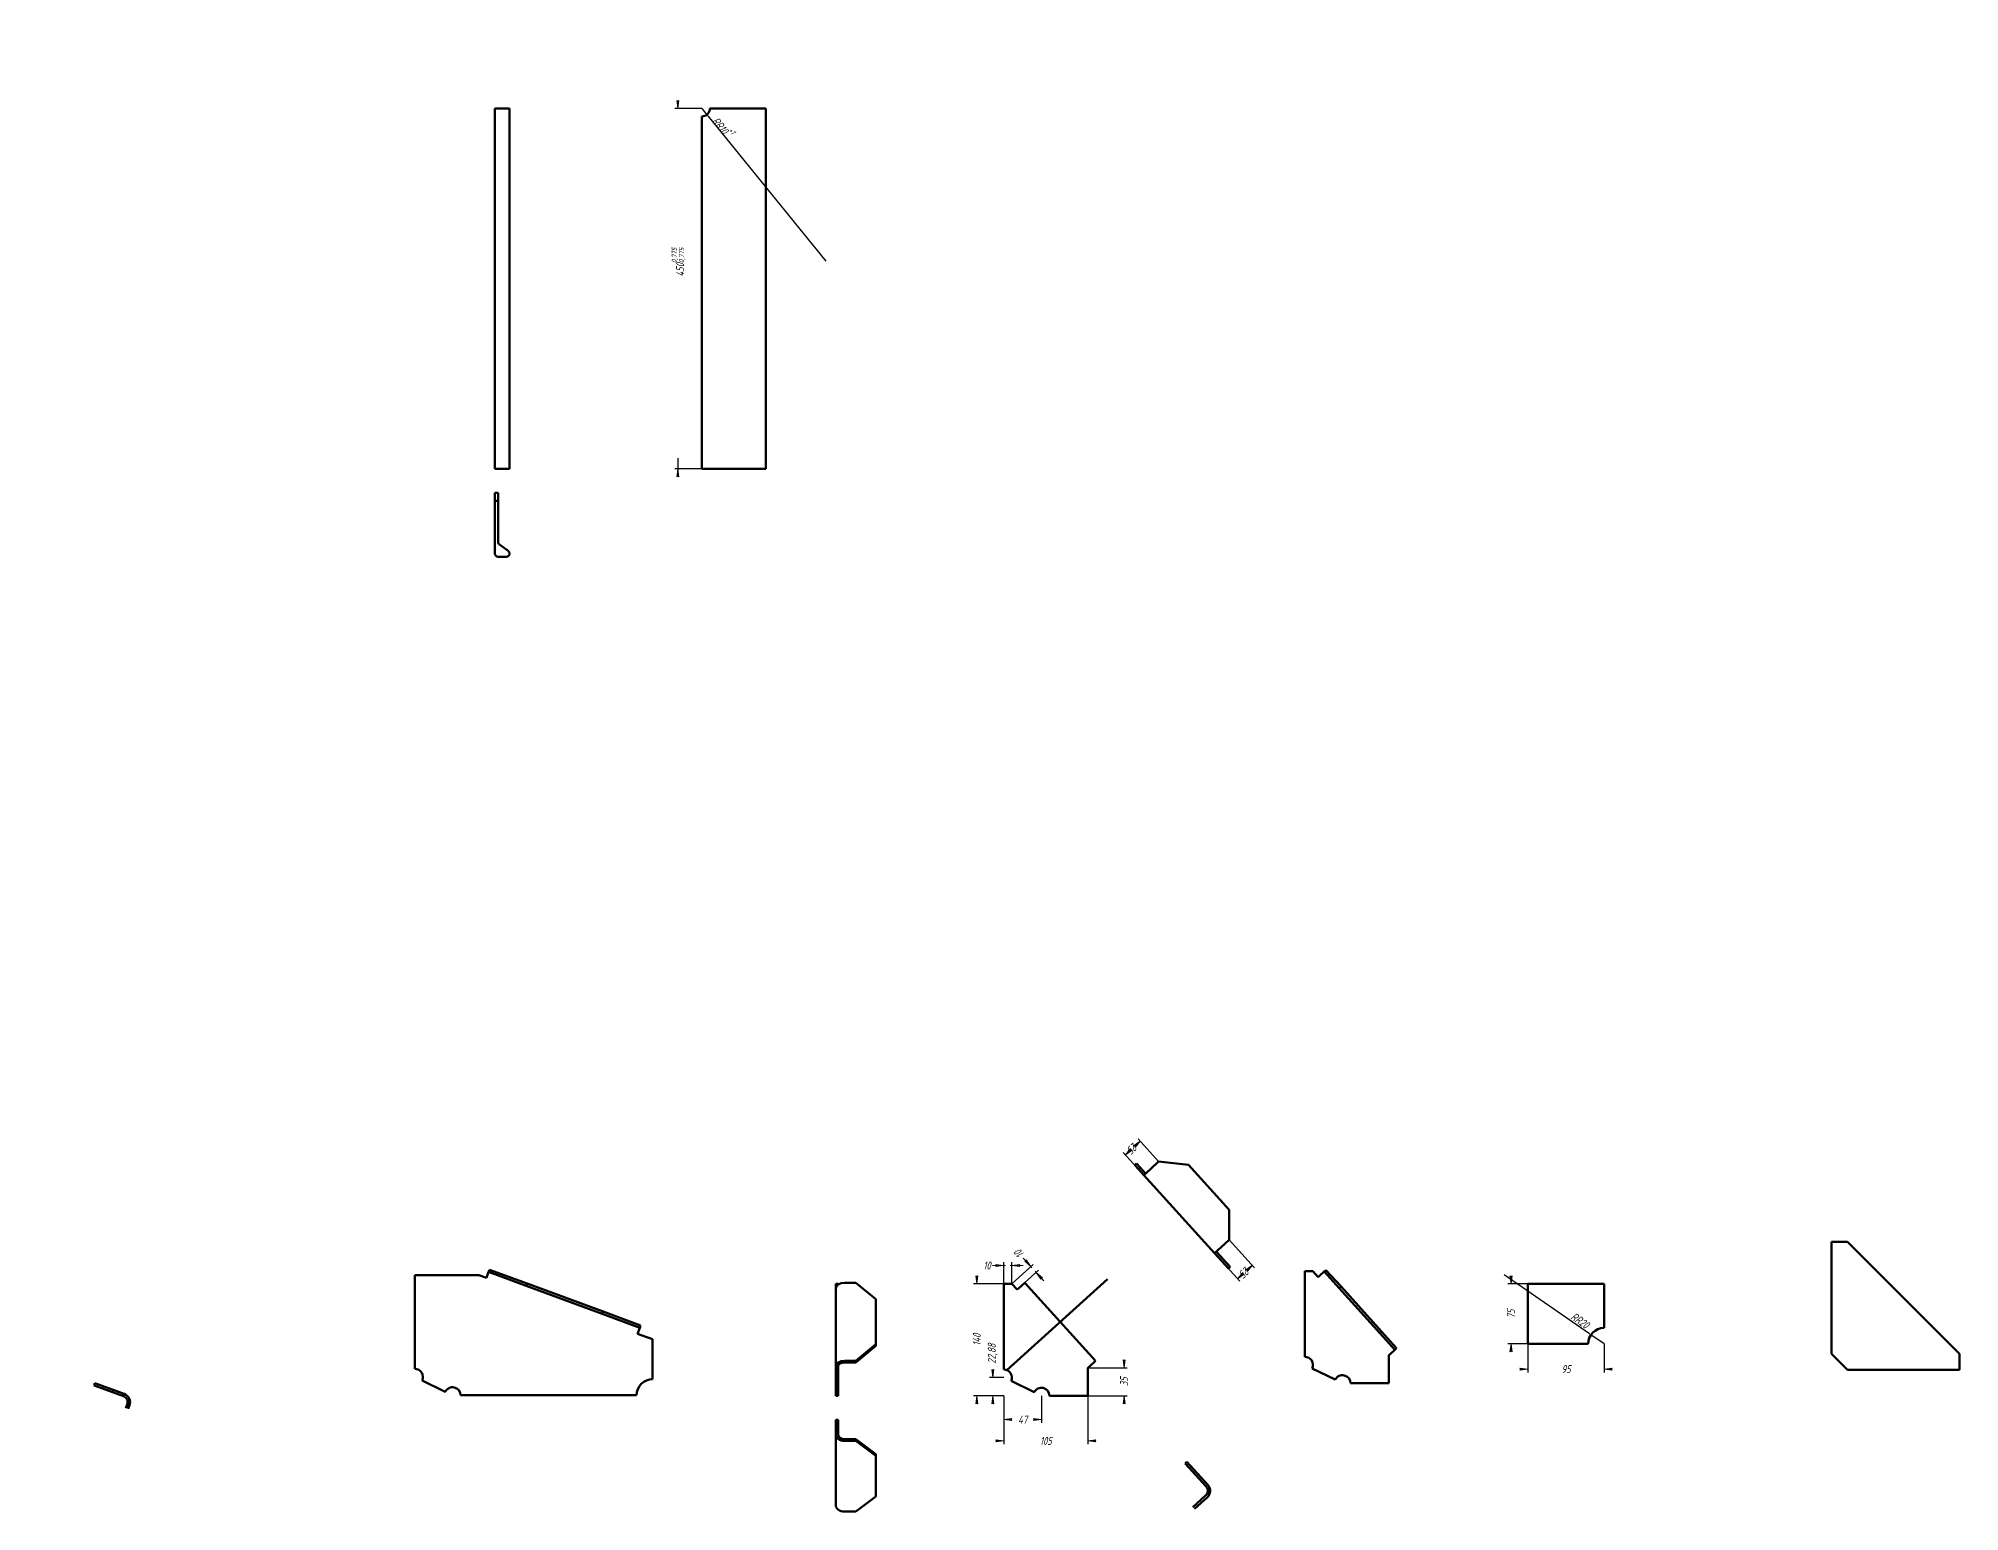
# Model space of a CAD drawing. Header units: millimetres. Extents: x -33 to 2552, y -1066 to 297.
# Drawn here: x 1352 to 2552, y -925 to -5 of the extents above; entities that cross this region are included whole.
import ezdxf

# ---------------------------------------------------------------- set-up
doc = ezdxf.new("R2010")
doc.units = ezdxf.units.MM
doc.linetypes.add('K5LT_BASIC', pattern=[0])
doc.linetypes.add('K5LT_THIN', pattern=[0])
doc.layers.add('Системный слой', color=7, linetype='Continuous')
doc.layers.add('Системный слой (1)', color=7, linetype='Continuous', true_color=0x909090)
doc.styles.add('KDIMTEXTSTYLE', font='GOST_AU.SHX', dxfattribs={"width": 0.96, "oblique": 15, "height": 5})
doc.dimstyles.new('KDIMSTYLE (0.50)', dxfattribs={"dimtxt": 5, "dimasz": 1, "dimexe": 2, "dimexo": 0, "dimgap": 1, "dimtad": 1, "dimlfac": 2, "dimtxsty": 'KDIMTEXTSTYLE', "dimsah": 1, "dimcen": 0, "dimdle": 1, "dimadec": 0, "dimazin": 0, "dimtfac": 0.667, "dimtmove": 0, "dimatfit": 3, "dimfxl": 1, "dimtvp": 1, "dimtolj": 1, "dimtzin": 0, "dimarcsym": 0})
pattern_1 = [(45, (0, 0), (-2.121320343559642, 2.121320343559643), [])]

# ---------------------------------------------------------------- blocks, each defined once
blk = doc.blocks.new('KDIMARROW_02')
at = {"layer": 'Системный слой'}
blk.add_hatch(color=0, dxfattribs=at).paths.add_polyline_path([(4.5, -5.51091059616309e-16), (5, 0.6582624912261956), (0, 0), (5, -0.658262491226197)])
at = {"layer": 'Системный слой', "color": 0, "linetype": 'K5LT_THIN', "lineweight": 18}
for p, q in [((5, 0.6582624912261956), (0, 0)), ((0, 0), (5, -0.658262491226197)), ((0, 0), (7, -8.572527594031472e-16)), ((4.5, -5.51091059616309e-16), (5, 0.6582624912261956)), ((5, -0.658262491226197), (4.5, -5.51091059616309e-16))]:
    blk.add_line(p, q, dxfattribs=at)
at = {"layer": 'Системный слой (1)', "color": 0, "linetype": 'K5LT_THIN', "lineweight": 18}
blk.add_line((0, 0), (-1, 0), dxfattribs=at)
blk = doc.blocks.new('KDIMARROW_01')
at = {"layer": 'Системный слой'}
blk.add_hatch(color=0, dxfattribs=at).paths.add_polyline_path([(-5, -0.6582624912261956), (0, 0), (-5, 0.658262491226197), (-4.5, 5.51091059616309e-16)])
at = {"layer": 'Системный слой', "color": 0, "linetype": 'K5LT_THIN', "lineweight": 18}
for p, q in [((-4.5, 5.51091059616309e-16), (-5, 0.658262491226197)), ((-5, 0.658262491226197), (0, 0)), ((0, 0), (-5, -0.6582624912261956)), ((-5, -0.6582624912261956), (-4.5, 5.51091059616309e-16))]:
    blk.add_line(p, q, dxfattribs=at)
at = {"layer": 'Системный слой (1)', "color": 0, "linetype": 'K5LT_THIN', "lineweight": 18}
blk.add_line((0, 0), (-1, 0), dxfattribs=at)

msp = doc.modelspace()

# ---------------------------------------------------------------- hatches: boundary and pattern name
at = {"layer": 'Системный слой (1)'}
h = msp.add_hatch(dxfattribs=at)
h.set_pattern_fill('', angle=45, style=0, pattern_type=0)
h.set_pattern_definition(pattern_1)
h.paths.add_polyline_path([(1407.649493982927, -858.211294585375), (1406.801958177613, -860.5102354572912), (1408.209362088733, -861.029094042036), (1409.056897893978, -858.7301531703075), (1409.394142202589, -856.669506117484), (1408.938987093745, -854.6316558219783), (1407.75703508892, -852.9103221941504), (1406.018643567983, -851.7536048907718), (1405.798898363935, -851.6671906854689), (1387.502647519441, -844.9220290835985), (1386.983788934696, -846.3294329947189), (1405.28003977926, -853.0745945964014), (1406.769613364755, -854.0447340365828), (1407.691730645816, -855.5645036638516), (1407.864273459433, -857.3337489768223)])
h = msp.add_hatch(dxfattribs=at)
h.set_pattern_fill('', angle=45, style=0, pattern_type=0)
h.set_pattern_definition(pattern_1)
h.paths.add_polyline_path([(2081.331153675562, -915.1674596756034), (2073.436329703276, -922.3103956505311), (2074.44269968923, -923.4226993192165), (2082.337523661517, -916.2797633442885), (2083.591817959849, -914.6104084349988), (2084.133476732579, -912.5938257379776), (2083.88442949213, -910.5206698171592), (2082.880571972996, -908.6897492614612), (2082.725947164865, -908.5112932772777), (2069.643137347465, -894.0513455843666), (2068.530833678779, -895.0577155703206), (2081.61364349618, -909.5176632632313), (2082.483562435244, -911.0679022897873), (2082.595859118336, -912.8419906345341), (2081.928354950544, -914.4895458493843)])

# ---------------------------------------------------------------- linework, layer by layer
at = {"layer": 'Системный слой (1)', "color": 5, "linetype": 'K5LT_BASIC', "lineweight": 60, "true_color": 0x0000ff}
for p, q in [((1637.362507085547, -273.7651296830093), (1637.362507085547, -48.76512968300926)), ((1639.362507085547, -48.76512968300926), (1637.362507085547, -48.76512968300926)), ((1639.362507085547, -48.76512968300926), (1644.507015393093, -48.76512968300926)), ((1644.507015393093, -48.76512968300926), (1646.507015393093, -48.76512968300926)), ((1646.507015393093, -273.7651296830093), (1646.507015393093, -48.76512968300926)), ((1766.673505587178, -273.7651296830093), (1766.673505587178, -53.76512968300921)), ((1771.67350558718, -48.76512968300926), (1804.673505587178, -48.76512968300926)), ((1806.673505587178, -48.76512968300926), (1804.673505587178, -48.76512968300926)), ((1806.673505587178, -273.7651296830093), (1806.673505587178, -48.76512968300926)), ((1639.362507085547, -273.7651296830093), (1637.362507085547, -273.7651296830093)), ((1639.362507085547, -273.7651296830093), (1644.507015393093, -273.7651296830093)), ((1644.507015393093, -273.7651296830093), (1646.507015393093, -273.7651296830093)), ((1766.673505587178, -273.7651296830093), (1804.673505587178, -273.7651296830093)), ((1806.673505587178, -273.7651296830093), (1804.673505587178, -273.7651296830093)), ((1637.362507085547, -288.765129683009), (1637.362507085547, -293.7651296830106)), ((1639.362507085546, -288.7651296830106), (1637.362507085547, -288.765129683009)), ((1639.362507085546, -293.7651296830106), (1637.362507085547, -293.7651296830106)), ((1637.362507085547, -293.7651296830106), (1637.362507085547, -326.765129683009)), ((1639.362507085546, -293.7651296830106), (1639.362507085546, -288.7651296830106)), ((1639.362507085547, -319.5151296830093), (1639.362507085546, -293.7651296830106)), ((1645.686639522082, -325.1500485970246), (1640.182882956557, -321.1302107689942)), ((1639.362507085547, -328.765129683009), (1644.507015393093, -328.765129683009)), ((2038.21719871612, -707.7827948741792), (2037.104895047434, -708.789164860133)), ((2040.467822157517, -710.2703260462491), (2038.21719871612, -707.7827948741792)), ((2051.979282347726, -706.5979583782089), (2046.788531893861, -711.2943516459936)), ((2070.641266122342, -708.5930427363243), (2051.979282347726, -706.5979583782089)), ((2039.355518488832, -711.2766960322031), (2037.104895047434, -708.789164860133)), ((2040.467822157517, -710.2703260462491), (2039.355518488832, -711.2766960322031)), ((2042.710085108678, -714.9843749278212), (2039.355518488832, -711.2766960322031)), ((2043.822388777364, -713.9780049418673), (2040.467822157517, -710.2703260462491)), ((2042.710085108678, -714.9843749278212), (2046.788531893861, -711.2943516459936)), ((2086.855518488832, -763.7766960321838), (2042.710085108678, -714.9843749278212)), ((2096.001126431357, -736.6223620252251), (2070.641266122342, -708.5930427363243)), ((2096.124715727881, -755.3902794825719), (2096.001126431357, -736.6223620252251)), ((2079.395970328321, -755.5319322758323), (2079.153695011125, -755.2641542936691)), ((2090.933965274015, -760.0866727503568), (2096.124715727881, -755.3902794825719)), ((2090.933965274015, -760.0866727503568), (2086.855518488832, -763.7766960321838)), ((2095.561877591076, -773.3995139872919), (2086.855518488832, -763.7766960321838)), ((2096.674181259761, -772.3931440013381), (2087.967822157518, -762.77032604623)), ((2472.312169845869, -756.7293113430487), (2472.312169845869, -826.7293113430487)), ((2482.312169845869, -756.7293113430487), (2472.312169845869, -756.7293113430487)), ((2552.312169845869, -826.7293113430487), (2482.312169845869, -756.7293113430487)), ((1587.37047865205, -777.5141067302484), (1587.37047865205, -836.0760536329035)), ((1627.37047865205, -777.5141067302484), (1587.37047865205, -777.5141067302484)), ((1632.061825022451, -779.2436353460769), (1627.37047865205, -777.5141067302484)), ((1633.445447915174, -775.4905582495619), (1632.061825022451, -779.2436353460769)), ((1633.445447915174, -775.4905582495619), (1633.964306499919, -774.0831543384417)), ((1656.902179767178, -784.1382013286445), (1633.445447915174, -775.4905582495619)), ((1657.421038351923, -782.7307974175244), (1633.964306499919, -774.0831543384417)), ((1957.141080892593, -836.7706639189544), (2019.96928595643, -779.9260974326048)), ((2096.674181259761, -772.3931440013381), (2095.561877591076, -773.3995139872919)), ((2148.338535342742, -774.9483378917517), (2143.338535342742, -774.9483378917519)), ((2143.338535342742, -774.9483378917519), (2143.338535342742, -828.5102847943883)), ((2151.693101962589, -778.65601678737), (2148.338535342742, -774.9483378917517)), ((2152.434637741716, -777.9851034633978), (2151.693101962589, -778.65601678737)), ((2155.400780858213, -775.3014501675242), (2152.434637741716, -777.9851034633978)), ((2156.513084526899, -774.2950801815703), (2155.400780858213, -775.3014501675242)), ((2164.793567393783, -785.6829510752552), (2155.400780858213, -775.3014501675242)), ((2165.905871062469, -784.6765810893014), (2156.513084526899, -774.2950801815703)), ((1656.902179767178, -784.1382013286445), (1657.421038351923, -782.7307974175244)), ((1704.414676951964, -801.6543293230421), (1656.902179767178, -784.1382013286445)), ((1704.933535536709, -800.246925411922), (1657.421038351923, -782.7307974175244)), ((1851.758422140657, -782.8407355853409), (1850.258422140657, -782.8407355853409)), ((1850.258422140657, -786.5484144809592), (1850.258422140657, -782.8407355853409)), ((1850.258422140657, -834.6698222613496), (1850.258422140657, -785.8775011569867)), ((1851.758422140657, -783.3448588987943), (1851.758422140657, -782.8407355853409)), ((1862.758422140657, -782.1874778751594), (1855.758422140657, -782.1874778751594)), ((1875.258422140657, -792.5689787828906), (1862.758422140657, -782.1874778751594)), ((1960.258422140657, -782.8407355853409), (1955.258422140657, -782.840735585341)), ((1955.258422140657, -782.840735585341), (1955.258422140657, -836.4026824879775)), ((1963.612988760503, -786.5484144809592), (1960.258422140657, -782.8407355853409)), ((1964.35452453963, -785.8775011569867), (1963.612988760503, -786.5484144809592)), ((1964.35452453963, -785.8775011569867), (1968.432971324813, -782.1874778751594)), ((1968.432971324813, -782.1874778751594), (2012.578404704967, -830.9797989795226)), ((2165.905871062469, -784.6765810893014), (2164.793567393783, -785.6829510752552)), ((2190.153427702798, -813.7122703641562), (2164.793567393783, -785.6829510752552)), ((2191.265731371483, -812.7059003782023), (2165.905871062469, -784.6765810893014)), ((2282.70103008331, -782.9793113430701), (2330.20103008331, -782.9793113430701)), ((2282.70103008331, -820.4793113430701), (2282.70103008331, -782.9793113430701)), ((2330.20103008331, -782.9793113430701), (2330.20103008331, -810.4793113430272)), ((1704.414676951964, -801.6543293230421), (1704.933535536709, -800.246925411922)), ((1727.871408803967, -810.3019724021249), (1704.414676951964, -801.6543293230421)), ((1728.390267388712, -808.8945684910047), (1704.933535536709, -800.246925411922)), ((1875.258422140657, -820.5982980717914), (1875.258422140657, -792.5689787828906)), ((1726.487785911248, -814.0550494986288), (1727.871408803967, -810.3019724021249)), ((1735.87047865205, -817.5141067302484), (1726.487785911248, -814.0550494986288)), ((1727.871408803967, -810.3019724021249), (1728.390267388712, -808.8945684910047)), ((2191.265731371483, -812.7059003782023), (2190.153427702798, -813.7122703641562)), ((2199.546214238368, -824.0937712718874), (2190.153427702798, -813.7122703641562)), ((2200.658517907053, -823.0874012859334), (2191.265731371483, -812.7059003782023)), ((1735.87047865205, -842.514106730248), (1735.87047865205, -817.5141067302484)), ((1862.758422140657, -830.9797989795226), (1875.258422140657, -820.5982980717914)), ((1862.758422140657, -831.9861689654765), (1875.258422140657, -821.6046680577454)), ((1875.258422140657, -820.5982980717914), (1875.258422140657, -821.6046680577454)), ((2195.838535342742, -827.4483378917329), (2196.580071121869, -826.7774245677607)), ((2195.83853534274, -844.9483378917331), (2195.838535342742, -827.4483378917329)), ((2196.580071121869, -826.7774245677607), (2199.546214238368, -824.0937712718874)), ((2200.658517907053, -823.0874012859334), (2199.546214238368, -824.0937712718874)), ((2320.20103008331, -820.4793113430701), (2282.70103008331, -820.4793113430701)), ((2472.312169845869, -826.7293113430487), (2482.312169845869, -836.7293113430487)), ((2552.312169845869, -836.7293113430487), (2552.312169845869, -826.7293113430487)), ((1850.258422140657, -835.340735585322), (1850.258422140657, -834.6698222613496)), ((1850.258422140657, -852.8407355853222), (1850.258422140657, -835.340735585322)), ((1851.758422140657, -835.340735585322), (1850.258422140657, -835.340735585322)), ((1851.758422140657, -835.340735585322), (1851.758422140657, -834.6698222613499)), ((1851.758422140657, -852.8407355853222), (1851.758422140657, -835.340735585322)), ((1855.758422140657, -830.9797989795226), (1862.758422140657, -830.9797989795226)), ((1855.758422140657, -831.9861689654765), (1862.758422140657, -831.9861689654765)), ((1862.758422140657, -830.9797989795226), (1862.758422140657, -831.9861689654765)), ((2007.758422140657, -835.340735585322), (2008.499957919784, -834.6698222613496)), ((2007.758422140655, -852.8407355853222), (2007.758422140657, -835.340735585322)), ((2012.578404704967, -830.9797989795226), (2008.499957919784, -834.6698222613496)), ((2147.834287703256, -835.698482845966), (2162.342782982227, -842.7601398401554)), ((2482.312169845869, -836.7293113430487), (2552.312169845869, -836.7293113430487)), ((1387.502647519406, -844.9220290836926), (1386.983788934696, -846.3294329947188)), ((1405.28003977926, -853.0745945964014), (1386.983788934696, -846.3294329947188)), ((1405.798898363935, -851.6671906854689), (1387.502647519406, -844.9220290836926)), ((1591.866231012564, -843.2642516844815), (1606.374726291534, -850.3259086786705)), ((1959.754174501171, -843.5908805395552), (1974.262669780142, -850.6525375337445)), ((2171.838535342742, -844.9483378917519), (2195.83853534274, -844.9483378917331)), ((1406.801958177613, -860.5102354572912), (1407.649493982927, -858.2112945853751)), ((1408.209362088733, -861.029094042036), (1409.056897893978, -858.7301531703074)), ((1615.870478652049, -852.5141067302484), (1725.87047865205, -852.5141067302484)), ((1851.758422140657, -852.8407355853222), (1850.258422140657, -852.8407355853222)), ((1983.758422140656, -852.840735585341), (2007.758422140655, -852.8407355853222)), ((1850.258422140657, -872.8407355853399), (1850.258422140657, -867.8407355853399)), ((1851.758422140657, -867.8407355853399), (1850.258422140657, -867.8407355853399)), ((1851.758422140657, -872.8407355853399), (1850.258422140657, -872.8407355853399)), ((1850.258422140657, -876.1953022051862), (1850.258422140657, -872.8407355853399)), ((1851.758422140657, -872.8407355853399), (1851.758422140657, -867.8407355853399)), ((1851.758422140657, -876.1953022051862), (1851.758422140657, -872.8407355853399)), ((1850.258422140657, -876.9368379843133), (1850.258422140657, -876.1953022051862)), ((1851.758422140657, -876.1953022051862), (1850.258422140657, -876.1953022051862)), ((1850.258422140657, -921.082271364467), (1850.258422140657, -876.9368379843133)), ((1851.758422140657, -876.9368379843131), (1851.758422140657, -876.1953022051862)), ((1862.758422140657, -879.9029811008108), (1855.758422140657, -879.9029811008108)), ((1862.758422140657, -881.0152847694962), (1855.758422140657, -881.0152847694962)), ((1862.758422140657, -881.0152847694962), (1862.758422140657, -879.9029811008108)), ((1875.258422140657, -889.2957676363803), (1862.758422140657, -879.9029811008108)), ((1875.258422140657, -890.408071305066), (1862.758422140657, -881.0152847694962)), ((1875.258422140657, -890.408071305066), (1875.258422140657, -889.2957676363803)), ((1875.258422140657, -915.7679316140807), (1875.258422140657, -890.408071305066)), ((2068.530833678779, -895.0577155703206), (2069.643137347465, -894.0513455843666)), ((2068.530833678779, -895.0577155703206), (2081.61364349618, -909.5176632632315)), ((2069.643137347465, -894.0513455843666), (2082.725947164865, -908.5112932772777)), ((1862.758422140657, -925.1607181496504), (1875.258422140657, -915.7679316140807)), ((2073.436329703276, -922.3103956505311), (2081.331153675562, -915.1674596756034)), ((2074.44269968923, -923.4226993192165), (2082.337523661516, -916.2797633442885)), ((1855.758422140657, -925.1607181496504), (1862.758422140657, -925.1607181496504))]:
    msp.add_line(p, q, dxfattribs=at)
for centre, radius, start, end in [((1766.67350558718, -48.76512968300926), 4.999999999999893, 269.9999999999818, 0), ((1641.362507085547, -319.5151296830093), 2.000000000000003, 179.9999999999957, 233.8563271377317), ((1639.362507085547, -326.765129683009), 2.000000000000002, 180, 270), ((1644.507015393093, -326.765129683009), 2.000000000000002, 270, 53.85632713772705), ((2330.20103008331, -820.4793113430272), 10.00000000000001, 90, 180), ((1587.37047865205, -841.0760536329035), 4.999999999999894, 334.046624297635, 90), ((1955.258422140657, -841.4026824879774), 4.999999999999894, 334.0466242976357, 90), ((2143.338535342742, -833.5102847943882), 4.999999999999894, 334.0466242976357, 90), ((2166.838535342742, -844.9483378917331), 4.999999999999895, 0, 154.0466242976379), ((1403.896416886538, -856.8276716929099), 5.499999999999993, 339.762905723937, 69.76290572393688), ((1610.870478652049, -852.5141067302484), 4.999999999999895, 0, 154.046624297637), ((1735.87047865205, -852.5141067302484), 10.00000000000023, 90.00000000000391, 180), ((1978.758422140656, -852.8407355853222), 4.999999999999895, 0, 154.0466242976379), ((1403.896416886607, -856.8276716927222), 4.000000000000004, 339.762905720978, 69.76290572393688), ((2078.647500379685, -912.2013165591086), 4.000000000000068, 312.1375947738943, 42.13759477389912), ((2078.647500379685, -912.2013165591084), 5.499999999999903, 312.137594773896, 42.13759477389834)]:
    msp.add_arc(centre, radius, start, end, dxfattribs=at)
for centre, major_axis, ratio, start_param, end_param in [((1855.758422140657, -785.8775011569869), (-5.499999999999966, 2.021348097293368e-14), 0.6709133239692673, 4.712388980384717, 6.283185307179586), ((1855.758422140657, -834.6698222613497), (-5.500000000000082, 6.735557395310543e-16), 0.6709133239692542, 4.71238898038469, 6.283185307179586), ((1855.758422140657, -834.6698222613497), (-4.000000000000044, -8.391925477342403e-15), 0.6709133239692543, 4.712388980384668, 6.283185307179586), ((1855.758422140657, -876.9368379843131), (-5.499999999999966, -1.642387883969627e-14), 0.7415357791236434, 0, 1.570796326794869), ((1855.758422140657, -876.9368379843131), (4.000000000000076, -9.797174393179013e-16), 0.7415357791236437, 3.141592653589824, 4.71238898038469), ((1855.758422140657, -921.082271364467), (5.500000000000082, -1.347111479062109e-15), 0.7415357791236552, 3.141592653589815, 4.71238898038469)]:
    msp.add_ellipse(centre, major_axis=major_axis, ratio=ratio, start_param=start_param, end_param=end_param, dxfattribs=at)

# ---------------------------------------------------------------- dimensions: what is measured, and where the dimension line sits
at = {"layer": 'Системный слой (1)', "color": 7}
for base, p1, p2, angle, location, override in [((1751.673505587177, -273.7651296830091), (1766.67350558718, -48.76512968300926), (1766.673505587178, -273.7651296830093), 90, (1751.673505587178, -144.7651296830091), {"dimexo": 0, "dimpost": '\\H5.0;\\W0.965;\\Q15;<>\\H0.65x;\\S0,775^0,775;\\H1.5x;', "dimblk1": 'KDIMARROW_01', "dimblk2": 'KDIMARROW_01', "dimse1": 0, "dimse2": 0, "dimclrt": 7, "dimtolj": 1}), ((2031.210659110524, -702.2744830351203), (2051.979282347726, -706.5979583782089), (2042.710085108678, -714.9843749278212), 222.1375947738797, (2035.845257730048, -698.081274760314), {"dimexo": 0, "dimpost": '\\H5.0;\\W0.965;\\Q15;<>', "dimblk1": 'KDIMARROW_01', "dimblk2": 'KDIMARROW_01', "dimse1": 0, "dimse2": 0, "dimclrt": 7, "dimtolj": 1}), ((2101.284878679337, -779.7249362427498), (2096.124715727881, -755.3902794825719), (2086.855518488832, -763.7766960321838), 222.13759477387535, (2105.919477298861, -775.5317279679438), {"dimexo": 0, "dimpost": '\\H5.0;\\W0.965;\\Q15;<>', "dimblk1": 'KDIMARROW_01', "dimblk2": 'KDIMARROW_01', "dimse1": 0, "dimse2": 0, "dimclrt": 7, "dimtolj": 1}), ((1972.130888095953, -772.0989806734021), (1963.612988760503, -786.5484144809592), (1960.258422140657, -782.8407355853409), 132.13759477389442, (1965.048839182672, -764.2714529271466), {"dimexo": 0, "dimpost": '\\H5.0;\\W0.965;\\Q15;<>', "dimblk1": 'KDIMARROW_02', "dimblk2": 'KDIMARROW_02', "dimse1": 0, "dimse2": 0, "dimclrt": 7, "dimtolj": 1}), ((1938.372124708839, -852.8407355853222), (1955.258422140657, -782.840735585341), (1955.258422140657, -852.8407355853222), 90, (1938.372124708839, -817.8407355853317), {"dimexo": 0, "dimpost": '\\H5.0;\\W0.965;\\Q15;<>', "dimblk1": 'KDIMARROW_01', "dimblk2": 'KDIMARROW_01', "dimse1": 0, "dimse2": 0, "dimclrt": 7, "dimtolj": 1}), ((2272.104849909115, -820.4793113430701), (2282.70103008331, -782.9793113430701), (2282.70103008331, -820.4793113430701), 90, (2272.104849909115, -801.7293113430701), {"dimexo": 0, "dimpost": '\\H5.0;\\W0.965;\\Q15;<>', "dimblk1": 'KDIMARROW_01', "dimblk2": 'KDIMARROW_01', "dimse1": 0, "dimse2": 0, "dimclrt": 7, "dimtolj": 1}), ((1948.332997387035, -852.8407355853222), (1955.258422140657, -841.4026824879774), (1955.258422140657, -852.8407355853222), 90, (1948.332997387035, -826.5807736283194), {"dimexo": 0, "dimpost": '\\H5.0;\\W0.965;\\Q15;<>', "dimblk1": 'KDIMARROW_01', "dimblk2": 'KDIMARROW_01', "dimse1": 0, "dimse2": 0, "dimclrt": 7, "dimtolj": 1}), ((2030.415164027587, -852.8407355853249), (2007.758422140657, -835.340735585322), (2007.758422140655, -852.8407355853222), 90, (2030.415164027589, -844.0907355853248), {"dimexo": 0, "dimpost": '\\H5.0;\\W0.965;\\Q15;<>', "dimblk1": 'KDIMARROW_01', "dimblk2": 'KDIMARROW_01', "dimse1": 0, "dimse2": 0, "dimclrt": 7, "dimtolj": 1})]:
    msp.add_linear_dim(base=base, p1=p1, p2=p2, angle=angle, location=location, dimstyle='KDIMSTYLE (0.50)', override=override, dxfattribs=at).render()
for center, radius, location, override in [((1766.67350558718, -48.76512968300926), 4.999999999999502, (1777.556633205001, -62.19026308057755), {"dimpost": '\\H5.0;\\W0.965;\\Q15;R<>\\H0.65x;\\S+1^;\\H1.5x;', "dimblk2": 'KDIMARROW_02', "dimclrt": 7, "dimtolj": 1}), ((2330.20103008331, -820.4793113430272), 9.999999999999666, (2313.187107212378, -808.7371364764496), {"dimpost": '\\H5.0;\\W0.965;\\Q15;R<>', "dimblk2": 'KDIMARROW_01', "dimclrt": 7, "dimtolj": 1})]:
    msp.add_radius_dim(center=center, radius=radius, location=location, dimstyle='KDIMSTYLE (0.50)', override=override, dxfattribs=at).render()
for base, p1, p2, location, override in [((1960.258422140656, -771.4699427976782), (1955.258422140657, -782.840735585341), (1960.258422140657, -782.8407355853409), (1944.702589277802, -771.4699427976785), {"dimexo": 0, "dimpost": '\\H5.0;\\W0.965;\\Q15;<>', "dimblk1": 'KDIMARROW_02', "dimblk2": 'KDIMARROW_02', "dimse1": 0, "dimse2": 0, "dimclrt": 7, "dimtolj": 1}), ((2282.70103008331, -836.198337891733), (2330.20103008331, -820.4793113430272), (2282.70103008331, -820.4793113430701), (2306.45103008331, -836.198337891733), {"dimexo": 0, "dimpost": '\\H5.0;\\W0.965;\\Q15;<>', "dimblk1": 'KDIMARROW_01', "dimblk2": 'KDIMARROW_01', "dimse1": 0, "dimse2": 0, "dimclrt": 7, "dimtolj": 1}), ((1978.758422140656, -867.721019072656), (1955.258422140657, -852.8407355853222), (1978.758422140656, -852.8407355853222), (1967.008422140656, -867.721019072656), {"dimexo": 0, "dimpost": '\\H5.0;\\W0.965;\\Q15;<>', "dimblk1": 'KDIMARROW_01', "dimblk2": 'KDIMARROW_01', "dimse1": 0, "dimse2": 0, "dimclrt": 7, "dimtolj": 1}), ((1955.258422140657, -880.9863931285657), (2007.758422140655, -852.8407355853222), (1955.258422140657, -852.8407355853222), (1981.508422140656, -880.9863931285657), {"dimexo": 0, "dimpost": '\\H5.0;\\W0.965;\\Q15;<>', "dimblk1": 'KDIMARROW_01', "dimblk2": 'KDIMARROW_01', "dimse1": 0, "dimse2": 0, "dimclrt": 7, "dimtolj": 1})]:
    msp.add_linear_dim(base=base, p1=p1, p2=p2, location=location, dimstyle='KDIMSTYLE (0.50)', override=override, dxfattribs=at).render()

doc.saveas('drawing.dxf')
